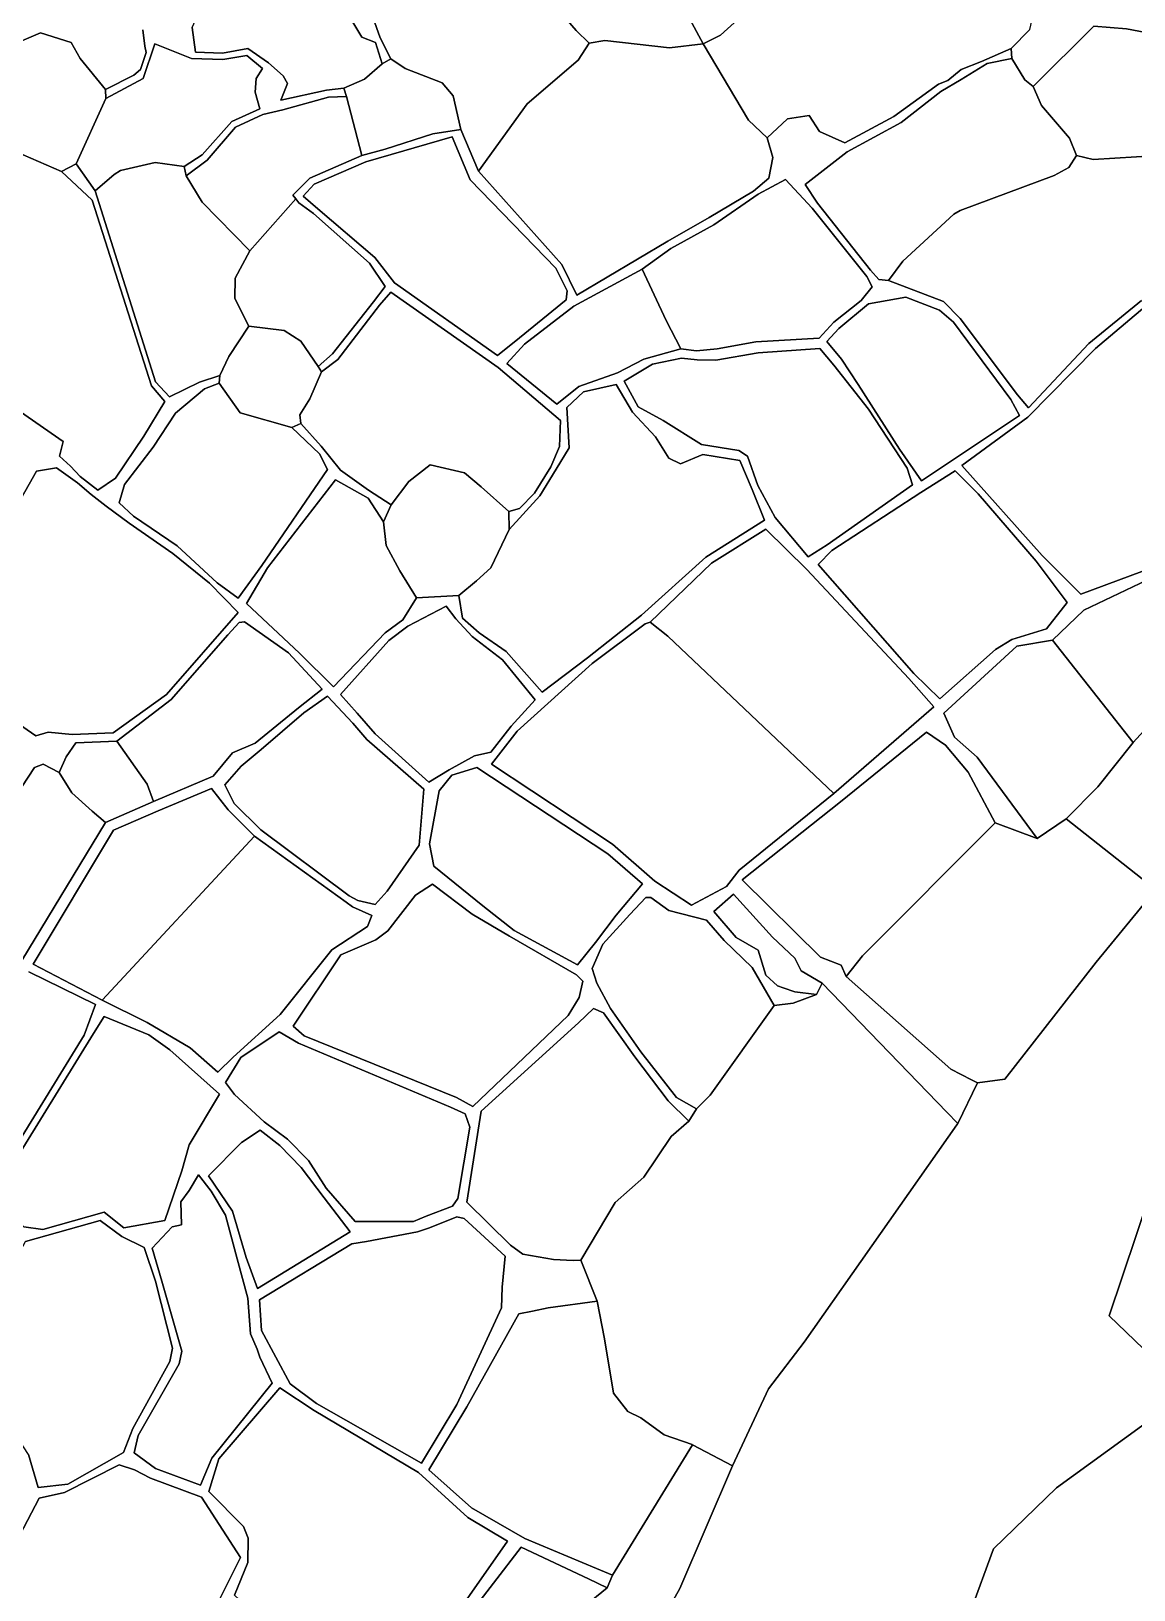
# Model space of a CAD drawing. Extents: x 542555 to 550520, y 1840485 to 1846995.
# Drawn here: x 549194.6 to 549316.4, y 1843750 to 1843922.2 of the extents above; entities that cross this region are included whole.
import ezdxf

# ---------------------------------------------------------------- set-up
doc = ezdxf.new("R2010")
doc.units = 0
doc.layers.add('Level 30', color=7, linetype='Continuous')

msp = doc.modelspace()

# ---------------------------------------------------------------- linework, layer by layer
at = {"layer": 'Level 30'}
for points in [[(549270.74, 1843921.75), (549268.81, 1843920.79), (549264.18, 1843929.4), (549261.6, 1843932.69), (549269.17, 1843939.84), (549279.72, 1843946.84), (549284.21, 1843949.96), (549285.9, 1843945.56), (549287.1, 1843941.56), (549289.96, 1843933.35), (549289.98, 1843932.54), (549290.14, 1843929.7), (549287.52, 1843928.89), (549285.4, 1843929.11), (549272.65, 1843923.45)], [(549249.37, 1843914.14), (549243.99, 1843906.73), (549242.03, 1843911.33), (549241.19, 1843915.04), (549239.97, 1843916.47), (549235.91, 1843918.04), (549234.31, 1843919.12), (549233.13, 1843921.44), (549231.47, 1843926.17), (549231.43, 1843930.56), (549233.99, 1843931.36), (549236.75, 1843932.96), (549238.97, 1843936.01), (549245.48, 1843939.55), (549247.3, 1843937.29), (549250.27, 1843927.42), (549252.63, 1843924.72), (549254.8, 1843922.26), (549256.21, 1843920.85), (549255, 1843918.99)], [(549257.95, 1843921.13), (549256.21, 1843920.85), (549254.8, 1843922.26), (549252.63, 1843924.72), (549254.07, 1843926.49), (549258.26, 1843929.91), (549261.6, 1843932.69), (549264.18, 1843929.4), (549268.81, 1843920.79), (549265.1, 1843920.34)], [(549231.39, 1843916.87), (549229.13, 1843915.89), (549227.21, 1843915.67), (549222.17, 1843914.55), (549222.91, 1843916.39), (549222.44, 1843917.24), (549220.81, 1843918.68), (549218.52, 1843920.25), (549215.72, 1843919.76), (549212.75, 1843919.87), (549212.36, 1843922.58), (549213.54, 1843925.14), (549214.75, 1843926.28), (549217.79, 1843925.52), (549219.77, 1843925.12), (549223.3, 1843926.23), (549226.38, 1843928.41), (549227.87, 1843929.78), (549230.31, 1843930.62), (549230.39, 1843926.1), (549229.17, 1843924.77), (549231.12, 1843921.51), (549232.62, 1843920.93), (549233.37, 1843918.56)], [(549322.66, 1843923.94), (549322.16, 1843921.17), (549315.57, 1843922.44), (549311.94, 1843922.74), (549305.27, 1843916.08), (549304.35, 1843916.79), (549302.91, 1843919.16), (549302.82, 1843920.27), (549304.9, 1843922.36), (549305.31, 1843924.27), (549309.35, 1843925.48), (549323.9, 1843927.67)], [(549202.8, 1843915.74), (549202.84, 1843914.75), (549199.57, 1843907.51), (549197.95, 1843906.69), (549192.85, 1843908.88), (549191.11, 1843910.46), (549189.13, 1843914.4), (549188.9, 1843918.09), (549190.26, 1843919.71), (549195.62, 1843921.98), (549199, 1843920.93), (549200.01, 1843919.14)], [(549322.16, 1843921.17), (549332.14, 1843917.79), (549332.91, 1843917), (549333.99, 1843915.37), (549334.74, 1843912.74), (549333.49, 1843911.77), (549333.39, 1843909.77), (549333, 1843907.51), (549330.85, 1843907.04), (549325.84, 1843908.2), (549319.05, 1843908.46), (549311.89, 1843907.99), (549310.03, 1843908.44), (549309.25, 1843910.35), (549306.19, 1843913.98), (549305.27, 1843916.08), (549311.94, 1843922.74), (549315.57, 1843922.44)], [(549219.45, 1843916.93), (549219.34, 1843915.43), (549219.83, 1843913.61), (549216.75, 1843912.18), (549213.48, 1843908.53), (549211.5, 1843907.21), (549208.28, 1843907.68), (549204.45, 1843906.8), (549203.77, 1843906.34), (549201.68, 1843904.55), (549199.57, 1843907.51), (549202.84, 1843914.75), (549206.97, 1843916.94), (549208.25, 1843920.79), (549212.31, 1843919.16), (549215.77, 1843919.05), (549218.41, 1843919.48), (549220.15, 1843918.04)], [(549275.86, 1843910.38), (549276.51, 1843908.21), (549276.07, 1843905.95), (549274.37, 1843904.5), (549269.47, 1843901.59), (549264.91, 1843898.98), (549254.84, 1843893), (549253.2, 1843896.4), (549243.99, 1843906.73), (549249.37, 1843914.14), (549255, 1843918.99), (549256.21, 1843920.85), (549257.95, 1843921.13), (549265.1, 1843920.34), (549268.81, 1843920.79), (549273.81, 1843912.35)], [(549234.31, 1843919.12), (549235.91, 1843918.04), (549239.97, 1843916.47), (549241.19, 1843915.04), (549242.03, 1843911.33), (549238.96, 1843910.85), (549233.68, 1843909.15), (549231.13, 1843908.46), (549229.41, 1843914.95), (549229.13, 1843915.89), (549231.39, 1843916.87), (549233.37, 1843918.56)], [(549290.87, 1843896.76), (549289.26, 1843894.65), (549288.2, 1843894.76), (549287.29, 1843895.77), (549281.43, 1843903.16), (549280.08, 1843905.25), (549284.73, 1843908.86), (549290.68, 1843912.08), (549295.05, 1843915.53), (549297.32, 1843916.82), (549300.19, 1843918.62), (549302.91, 1843919.16), (549304.35, 1843916.79), (549305.27, 1843916.08), (549306.19, 1843913.98), (549309.25, 1843910.35), (549310.03, 1843908.44), (549309.21, 1843907.11), (549307.56, 1843906.24), (549297.19, 1843902.36), (549296.5, 1843901.96)], [(549229.41, 1843914.95), (549231.13, 1843908.46), (549225.36, 1843905.95), (549223.51, 1843904.05), (549223.82, 1843903.65), (549218.75, 1843897.93), (549213.49, 1843903.3), (549211.71, 1843906.19), (549214.04, 1843907.92), (549217.17, 1843911.58), (549220.17, 1843912.98), (549222.37, 1843913.48), (549227.42, 1843914.87)], [(549246.1, 1843886.36), (549234.71, 1843894.36), (549232.54, 1843897.18), (549226.27, 1843902.56), (549224.65, 1843903.94), (549225.85, 1843905.28), (549231.57, 1843907.73), (549241.08, 1843910.49), (549243.07, 1843905.75), (549252.54, 1843895.99), (549253.8, 1843893.48), (549253.68, 1843892.51), (549248.52, 1843888.31)], [(549234.71, 1843894.36), (549246.1, 1843886.36), (549248.52, 1843888.31), (549253.68, 1843892.51), (549253.8, 1843893.48), (549252.54, 1843895.99), (549243.07, 1843905.75), (549241.08, 1843910.49), (549231.57, 1843907.73), (549225.85, 1843905.28), (549224.65, 1843903.94), (549226.27, 1843902.56), (549232.54, 1843897.18)], [(549211.71, 1843906.19), (549213.49, 1843903.3), (549218.75, 1843897.93), (549217.13, 1843894.88), (549217.08, 1843892.64), (549218.62, 1843889.58), (549216.42, 1843886.25), (549215.42, 1843884.15), (549213.17, 1843883.42), (549209.87, 1843881.77), (549208.33, 1843883.43), (549201.68, 1843904.55), (549203.77, 1843906.34), (549204.45, 1843906.8), (549208.28, 1843907.68), (549211.5, 1843907.21)], [(549283.23, 1843890.04), (549286.26, 1843892.44), (549287.47, 1843893.94), (549286.88, 1843895.09), (549280.83, 1843902.64), (549277.91, 1843905.81), (549274.89, 1843904.19), (549269.99, 1843900.78), (549265.25, 1843898.18), (549262.06, 1843895.88), (549254.52, 1843891.81), (549249.08, 1843887.61), (549247.13, 1843885.48), (549252.66, 1843880.96), (549255.09, 1843882.93), (549259.35, 1843884.44), (549262.24, 1843885.94), (549266.36, 1843887.1), (549268.07, 1843886.85), (549270.34, 1843887.08), (549274.64, 1843887.86), (549281.61, 1843888.28)], [(549286.26, 1843892.44), (549283.23, 1843890.04), (549281.61, 1843888.28), (549274.64, 1843887.86), (549270.34, 1843887.08), (549268.07, 1843886.85), (549266.36, 1843887.1), (549264.74, 1843890.23), (549262.06, 1843895.88), (549265.25, 1843898.18), (549269.99, 1843900.78), (549274.89, 1843904.19), (549277.91, 1843905.81), (549280.83, 1843902.64), (549286.88, 1843895.09), (549287.47, 1843893.94)], [(549232.39, 1843892.27), (549227.88, 1843886.53), (549226.28, 1843885.15), (549224.38, 1843887.93), (549222.55, 1843889.13), (549218.62, 1843889.58), (549217.08, 1843892.64), (549217.13, 1843894.88), (549218.75, 1843897.93), (549223.82, 1843903.65), (549224.14, 1843903.23), (549225.79, 1843902.04), (549231.95, 1843896.56), (549233.7, 1843893.98)], [(549262.06, 1843895.88), (549264.74, 1843890.23), (549266.36, 1843887.1), (549262.24, 1843885.94), (549259.35, 1843884.44), (549255.09, 1843882.93), (549252.66, 1843880.96), (549247.13, 1843885.48), (549249.08, 1843887.61), (549254.52, 1843891.81)], [(549226.67, 1843884.54), (549228.46, 1843885.92), (549233.07, 1843891.92), (549234.33, 1843893.36), (549246.17, 1843885.02), (549253.04, 1843879.16), (549252.95, 1843876.29), (549251.98, 1843874.07), (549250.17, 1843871.14), (549248.51, 1843869.45), (549247.36, 1843869.13), (549244.3, 1843871.84), (549242.46, 1843873.38), (549238.66, 1843874.26), (549236.3, 1843872.43), (549234.35, 1843869.85), (549231.84, 1843871.47), (549228.77, 1843873.7), (549226.62, 1843876.35), (549224.39, 1843878.84), (549224.25, 1843879.79), (549225.38, 1843881.56)], [(549292.91, 1843872.49), (549290.51, 1843876), (549285.91, 1843883.14), (549284.08, 1843885.95), (549282.47, 1843887.89), (549283.79, 1843889.35), (549287.08, 1843892.06), (549291.18, 1843892.78), (549294.91, 1843891.35), (549296.47, 1843890.03), (549302.78, 1843881.49), (549303.75, 1843879.73)], [(549290.51, 1843876), (549292.91, 1843872.49), (549303.75, 1843879.73), (549302.78, 1843881.49), (549296.47, 1843890.03), (549294.91, 1843891.35), (549291.18, 1843892.78), (549287.08, 1843892.06), (549283.79, 1843889.35), (549282.47, 1843887.89), (549284.08, 1843885.95), (549285.91, 1843883.14)], [(549322.83, 1843891.09), (549327.99, 1843885.87), (549336.94, 1843876.89), (549335.87, 1843875.06), (549332.47, 1843870.76), (549329.18, 1843869.68), (549321.41, 1843864.04), (549310.51, 1843859.98), (549306.26, 1843864.26), (549297.39, 1843874.2), (549304.67, 1843879.53), (549312.14, 1843887.12), (549317.57, 1843891.74), (549319.73, 1843892.18)], [(549327.99, 1843885.87), (549322.83, 1843891.09), (549319.73, 1843892.18), (549317.57, 1843891.74), (549312.14, 1843887.12), (549304.67, 1843879.53), (549297.39, 1843874.2), (549306.26, 1843864.26), (549310.51, 1843859.98), (549321.41, 1843864.04), (549329.18, 1843869.68), (549332.47, 1843870.76), (549335.87, 1843875.06), (549336.94, 1843876.89)], [(549226.28, 1843885.15), (549226.67, 1843884.54), (549225.38, 1843881.56), (549224.25, 1843879.79), (549224.39, 1843878.84), (549223.39, 1843878.41), (549217.66, 1843880.01), (549215.34, 1843883.3), (549215.42, 1843884.15), (549216.42, 1843886.25), (549218.62, 1843889.58), (549222.55, 1843889.13), (549224.38, 1843887.93)], [(549283.24, 1843885.29), (549287.06, 1843880.42), (549291.33, 1843873.9), (549291.92, 1843872.06), (549282.52, 1843865.43), (549280.41, 1843864.13), (549276.76, 1843868.45), (549274.85, 1843871.99), (549273.69, 1843875.22), (549272.75, 1843875.87), (549268.61, 1843876.53), (549264.39, 1843879.18), (549261.62, 1843880.68), (549260.08, 1843883.51), (549263.2, 1843885.4), (549266.43, 1843886.06), (549268.13, 1843885.89), (549270.21, 1843885.83), (549274.87, 1843886.66), (549281.71, 1843887.11)], [(549287.06, 1843880.42), (549283.24, 1843885.29), (549281.71, 1843887.11), (549274.87, 1843886.66), (549270.21, 1843885.83), (549268.13, 1843885.89), (549266.43, 1843886.06), (549263.2, 1843885.4), (549260.08, 1843883.51), (549261.62, 1843880.68), (549264.39, 1843879.18), (549268.61, 1843876.53), (549272.75, 1843875.87), (549273.69, 1843875.22), (549274.85, 1843871.99), (549276.76, 1843868.45), (549280.41, 1843864.13), (549282.52, 1843865.43), (549291.92, 1843872.06), (549291.33, 1843873.9)], [(549220.08, 1843863.15), (549217.45, 1843859.55), (549215.13, 1843861.23), (549210.7, 1843865.33), (549205.89, 1843868.59), (549204.3, 1843870.07), (549204.9, 1843872.09), (549208.06, 1843876.24), (549210.55, 1843879.97), (549213.72, 1843882.67), (549215.34, 1843883.3), (549217.66, 1843880.01), (549223.39, 1843878.41), (549226.44, 1843875.49), (549227.32, 1843873.77)], [(549269.11, 1843864.06), (549262, 1843857.66), (549256.05, 1843852.97), (549251.02, 1843849.16), (549247.07, 1843853.67), (549244.06, 1843855.71), (549242.24, 1843857.34), (549241.81, 1843859.84), (549243.76, 1843861.48), (549245.36, 1843862.89), (549247.38, 1843867.15), (549250.76, 1843870.86), (549252.58, 1843873.79), (549254, 1843876.17), (549253.77, 1843880.62), (549255.61, 1843882.35), (549259.2, 1843883.15), (549260.99, 1843880.09), (549263.56, 1843877.37), (549265.03, 1843875), (549266.29, 1843874.37), (549268.78, 1843875.41), (549272.87, 1843874.76), (549274.21, 1843871.56), (549275.57, 1843868.15)], [(549209.54, 1843848.91), (549203.65, 1843844.66), (549199.11, 1843844.5), (549196.48, 1843844.75), (549195.1, 1843844.34), (549192.83, 1843845.91), (549180.43, 1843853.54), (549180.86, 1843854.69), (549193.08, 1843869.85), (549195.17, 1843873.59), (549197.38, 1843873.94), (549199.72, 1843872.29), (549201.23, 1843871.01), (549202.87, 1843869.71), (549205.4, 1843867.83), (549210.24, 1843864.48), (549214.3, 1843861.2), (549217.47, 1843857.98)], [(549203.65, 1843844.66), (549209.54, 1843848.91), (549217.47, 1843857.98), (549214.3, 1843861.2), (549210.24, 1843864.48), (549205.4, 1843867.83), (549202.87, 1843869.71), (549201.23, 1843871.01), (549199.72, 1843872.29), (549197.38, 1843873.94), (549195.17, 1843873.59), (549193.08, 1843869.85), (549180.86, 1843854.69), (549180.43, 1843853.54), (549192.83, 1843845.91), (549195.1, 1843844.34), (549196.48, 1843844.75), (549199.11, 1843844.5)], [(549247.36, 1843869.13), (549247.38, 1843867.15), (549245.36, 1843862.89), (549243.76, 1843861.48), (549241.81, 1843859.84), (549237.16, 1843859.6), (549235.32, 1843862.56), (549233.81, 1843865.36), (549233.52, 1843867.98), (549234.35, 1843869.85), (549236.3, 1843872.43), (549238.66, 1843874.26), (549242.46, 1843873.38), (549244.3, 1843871.84)], [(549309.01, 1843859.07), (549306.73, 1843856.15), (549302.89, 1843855), (549301.11, 1843853.88), (549294.95, 1843848.44), (549292.07, 1843851.23), (549281.52, 1843863.28), (549283.02, 1843864.8), (549292.86, 1843871.21), (549296.63, 1843873.63), (549299.19, 1843871.08), (549305.58, 1843863.63)], [(549306.73, 1843856.15), (549309.01, 1843859.07), (549305.58, 1843863.63), (549299.19, 1843871.08), (549296.63, 1843873.63), (549292.86, 1843871.21), (549283.02, 1843864.8), (549281.52, 1843863.28), (549292.07, 1843851.23), (549294.95, 1843848.44), (549301.11, 1843853.88), (549302.89, 1843855)], [(549237.16, 1843859.6), (549235.65, 1843857.17), (549233.7, 1843855.72), (549227.98, 1843849.77), (549224.24, 1843853.48), (549218.36, 1843858.97), (549220.7, 1843862.91), (549228.22, 1843872.63), (549231.82, 1843870.59), (549233.52, 1843867.98), (549233.81, 1843865.36), (549235.32, 1843862.56)], [(549337.16, 1843857.96), (549332.54, 1843854.99), (549329.38, 1843853.81), (549327.07, 1843853.79), (549319.21, 1843847.66), (549318.28, 1843845.78), (549316.29, 1843843.59), (549307.39, 1843854.92), (549310.85, 1843858.23), (549321.69, 1843863.36), (549329.58, 1843868.36), (549331.35, 1843865.34)], [(549283.24, 1843837.96), (549294.3, 1843847.54), (549291.52, 1843850.68), (549280.26, 1843862.7), (549275.73, 1843867.18), (549269.72, 1843863.41), (549262.94, 1843856.88), (549262.41, 1843856.7), (549256.56, 1843852.32), (549248.26, 1843844.86), (549245.42, 1843841.22), (549258.81, 1843832.38), (549263.47, 1843828.28), (549267.53, 1843825.64), (549271.37, 1843827.7), (549272.77, 1843829.5)], [(549294.3, 1843847.54), (549283.24, 1843837.96), (549264.89, 1843855.35), (549262.94, 1843856.88), (549269.72, 1843863.41), (549275.73, 1843867.18), (549280.26, 1843862.7), (549291.52, 1843850.68)], [(549246.66, 1843852.73), (549250.24, 1843848.33), (549247.61, 1843845.41), (549245.36, 1843842.53), (549243.54, 1843842.13), (549240.76, 1843840.58), (549238.53, 1843839.21), (549232.6, 1843844.55), (549230.58, 1843846.85), (549228.74, 1843848.91), (549234.09, 1843854.88), (549236.19, 1843856.47), (549240.44, 1843858.68), (549241.49, 1843857.28), (549243.29, 1843855.32)], [(549250.24, 1843848.33), (549246.66, 1843852.73), (549243.29, 1843855.32), (549241.49, 1843857.28), (549240.44, 1843858.68), (549236.19, 1843856.47), (549234.09, 1843854.88), (549228.74, 1843848.91), (549230.58, 1843846.85), (549232.6, 1843844.55), (549238.53, 1843839.21), (549240.76, 1843840.58), (549243.54, 1843842.13), (549245.36, 1843842.53), (549247.61, 1843845.41)], [(549224.12, 1843847.44), (549219.34, 1843843.54), (549216.84, 1843842.45), (549214.69, 1843839.9), (549208.11, 1843837.08), (549207.42, 1843839.02), (549204.05, 1843843.74), (549210.07, 1843848.37), (549216.3, 1843855.48), (549217.57, 1843856.86), (549218.16, 1843856.94), (549223.01, 1843853.5), (549226.73, 1843849.5)], [(549262.94, 1843856.88), (549264.89, 1843855.35), (549283.24, 1843837.96), (549272.77, 1843829.5), (549271.37, 1843827.7), (549267.53, 1843825.64), (549263.47, 1843828.28), (549258.81, 1843832.38), (549245.42, 1843841.22), (549248.26, 1843844.86), (549256.56, 1843852.32), (549262.41, 1843856.7)], [(549307.39, 1843854.92), (549316.29, 1843843.59), (549312.39, 1843838.7), (549308.88, 1843835.19), (549305.69, 1843833.02), (549299.08, 1843841.98), (549296.55, 1843844.19), (549295.37, 1843846.85), (549303.44, 1843854.24)], [(549230.12, 1843845.75), (549231.68, 1843843.95), (549237.95, 1843838.44), (549237.44, 1843832.25), (549233.9, 1843827.19), (549232.6, 1843825.73), (549230.66, 1843826.14), (549229.72, 1843826.67), (549219.95, 1843833.97), (549217.02, 1843836.86), (549215.99, 1843838.94), (549217.79, 1843840.98), (549220, 1843842.83), (549224.7, 1843846.88), (549227.32, 1843848.71)], [(549231.68, 1843843.95), (549230.12, 1843845.75), (549227.32, 1843848.71), (549224.7, 1843846.88), (549220, 1843842.83), (549217.79, 1843840.98), (549215.99, 1843838.94), (549217.02, 1843836.86), (549219.95, 1843833.97), (549229.72, 1843826.67), (549230.66, 1843826.14), (549232.6, 1843825.73), (549233.9, 1843827.19), (549237.44, 1843832.25), (549237.95, 1843838.44)], [(549318.97, 1843845.22), (549325.28, 1843838.29), (549326.9589, 1843836.9469), (549327.33, 1843836.65), (549326.08, 1843835.01), (549325.13, 1843832.38), (549318.79, 1843827.37), (549318.0049, 1843827.9896), (549308.88, 1843835.19), (549312.39, 1843838.7), (549316.29, 1843843.59), (549318.28, 1843845.78)], [(549295.56, 1843843.32), (549298.06, 1843840.33), (549301.04, 1843834.75), (549286.42, 1843820.03), (549284.6, 1843817.77), (549284.06, 1843819.02), (549281.77, 1843819.91), (549273.11, 1843828.44), (549283.96, 1843837.05), (549293.48, 1843844.73)], [(549204.05, 1843843.74), (549207.42, 1843839.02), (549208.11, 1843837.08), (549202.79, 1843834.77), (549201.34, 1843836.02), (549199.08, 1843838.04), (549197.67, 1843840.3), (549198.45, 1843842.01), (549199.53, 1843843.56)], [(549197.67, 1843840.3), (549199.08, 1843838.04), (549201.34, 1843836.02), (549202.79, 1843834.77), (549193.58, 1843819.52), (549190.89, 1843820.48), (549186.9, 1843822.97), (549181.12, 1843827.8), (549188.66, 1843833.55), (549190.94, 1843834.94), (549192.53, 1843836.31), (549193.56, 1843838.71), (549194.97, 1843840.83), (549195.91, 1843841.21)], [(549258.27, 1843831.3), (549262.1, 1843828.01), (549259.21, 1843824.53), (549256.93, 1843821.52), (549254.94, 1843819.04), (549247.93, 1843822.83), (549244.49, 1843825.55), (549239.05, 1843829.95), (549238.6, 1843832.42), (549239.64, 1843838.27), (549241.07, 1843839.99), (549243.82, 1843840.85)], [(549262.1, 1843828.01), (549258.27, 1843831.3), (549243.82, 1843840.85), (549241.07, 1843839.99), (549239.64, 1843838.27), (549238.6, 1843832.42), (549239.05, 1843829.95), (549244.49, 1843825.55), (549247.93, 1843822.83), (549254.94, 1843819.04), (549256.93, 1843821.52), (549259.21, 1843824.53)], [(549219.26, 1843833.26), (549202.44, 1843815.14), (549194.82, 1843819.11), (549203.68, 1843833.92), (549208.63, 1843836.06), (549214.5, 1843838.53), (549216.36, 1843836.18)], [(549231.75, 1843823.29), (549232.21, 1843824.5), (549230.07, 1843825.44), (549229.4, 1843825.96), (549219.26, 1843833.26), (549216.36, 1843836.18), (549214.5, 1843838.53), (549208.63, 1843836.06), (549203.68, 1843833.92), (549194.82, 1843819.11), (549202.44, 1843815.14), (549207.39, 1843812.69), (549212.16, 1843809.87), (549215.2, 1843807.2), (549216.89, 1843808.85), (549222.09, 1843813.55), (549227.81, 1843820.71)], [(549308.88, 1843835.19), (549318.0049, 1843827.9896), (549318.79, 1843827.37), (549312.21, 1843819.33), (549302.14, 1843806.41), (549299.09, 1843806), (549298.4533, 1843806.3358), (549296.17, 1843807.54), (549284.6, 1843817.77), (549286.42, 1843820.03), (549301.04, 1843834.75), (549305.69, 1843833.02)], [(549232.21, 1843824.5), (549231.75, 1843823.29), (549227.81, 1843820.71), (549222.09, 1843813.55), (549216.89, 1843808.85), (549215.2, 1843807.2), (549212.16, 1843809.87), (549207.39, 1843812.69), (549202.44, 1843815.14), (549219.26, 1843833.26), (549229.4, 1843825.96), (549230.07, 1843825.44)], [(549247.43, 1843822.22), (549254.82, 1843817.95), (549255.51, 1843817.25), (549255.13, 1843815.44), (549253.91, 1843813.44), (549243.36, 1843803.39), (549241.58, 1843804.4), (549224.76, 1843811.19), (549223.53, 1843812.29), (549228.81, 1843820.14), (549232.66, 1843821.82), (549234, 1843822.82), (549237.03, 1843826.76), (549238.91, 1843827.95), (549243.28, 1843824.64)], [(549254.82, 1843817.95), (549247.43, 1843822.22), (549243.28, 1843824.64), (549238.91, 1843827.95), (549237.03, 1843826.76), (549234, 1843822.82), (549232.66, 1843821.82), (549228.81, 1843820.14), (549223.53, 1843812.29), (549224.76, 1843811.19), (549241.58, 1843804.4), (549243.36, 1843803.39), (549253.91, 1843813.44), (549255.13, 1843815.44), (549255.51, 1843817.25)], [(549279.64, 1843818.4), (549281.95, 1843817.02), (549281.31, 1843815.78), (549278.95, 1843816.07), (549277.64, 1843816.51), (549277.01, 1843816.74), (549275.72, 1843817.91), (549274.88, 1843820.66), (549272.46, 1843822.06), (549270, 1843824.95), (549272.16, 1843826.84), (549276.47, 1843822.1), (549278.94, 1843819.79)], [(549257.73, 1843821.32), (549260.72, 1843824.62), (549262.48, 1843826.49), (549263.02, 1843826.48), (549265.03, 1843825.04), (549269.16, 1843824), (549271.14, 1843821.75), (549274.21, 1843818.77), (549276.65, 1843814.57), (549269.59, 1843804.66), (549268.08, 1843803.14), (549265.86, 1843804.41), (549261.94, 1843809.45), (549258.56, 1843814.21), (549257.08, 1843817.03), (549256.54, 1843818.63)], [(549341.9, 1843820.3), (549350.11, 1843799.91), (549371.16, 1843778.28), (549362.64, 1843769.09), (549349.26, 1843775.28), (549337.54, 1843762.76), (549332.81, 1843764.77), (549320.81, 1843773.29), (549318.36, 1843775.74), (549313.63, 1843780.29), (549321.16, 1843802.61), (549320.12, 1843805.64), (549329.91, 1843818.97), (549335.64, 1843819.15)], [(549281.95, 1843817.02), (549295.7214, 1843802.7706), (549296.93, 1843801.52), (549296.84, 1843801.39), (549279.97, 1843777.38), (549276.04, 1843772.23), (549272.06, 1843763.71), (549267.64, 1843766.03), (549267.5831, 1843766.0498), (549264.5, 1843767.12), (549261.94, 1843769.01), (549260.48, 1843769.72), (549258.92, 1843771.73), (549257.93, 1843777.74), (549257.12, 1843781.89), (549255.31, 1843786.43), (549259.1, 1843792.78), (549262.24, 1843795.6), (549265.26, 1843800.09), (549267.22, 1843801.78), (549268.08, 1843803.14), (549269.59, 1843804.66), (549276.65, 1843814.57), (549278.74, 1843814.81), (549281.31, 1843815.78)], [(549215.41, 1843804.76), (549212.05, 1843799.16), (549211.23, 1843796.28), (549209.37, 1843790.81), (549204.82, 1843789.99), (549202.64, 1843791.74), (549195.9, 1843789.81), (549193.8, 1843790.12), (549191.13, 1843792.82), (549192.03, 1843796.11), (549201.46, 1843811.45), (549202.66, 1843813.34), (549207.58, 1843811.32), (549209.91, 1843809.65)], [(549212.05, 1843799.16), (549215.41, 1843804.76), (549209.91, 1843809.65), (549207.58, 1843811.32), (549202.66, 1843813.34), (549201.46, 1843811.45), (549192.03, 1843796.11), (549191.13, 1843792.82), (549193.8, 1843790.12), (549195.9, 1843789.81), (549202.64, 1843791.74), (549204.82, 1843789.99), (549209.37, 1843790.81), (549211.23, 1843796.28)], [(549264.94, 1843804.03), (549267.22, 1843801.78), (549265.26, 1843800.09), (549262.24, 1843795.6), (549259.1, 1843792.78), (549255.31, 1843786.43), (549254.46, 1843786.38), (549252.29, 1843786.49), (549248.88, 1843787.08), (549247.53, 1843788.09), (549242.7, 1843792.84), (549244.28, 1843802.87), (549255.05, 1843812.66), (549256.7, 1843814.21), (549257.82, 1843813.74), (549261.27, 1843808.88)], [(549242.53, 1843802.6), (549243.05, 1843801.13), (549241.71, 1843793.24), (549241.13, 1843792.38), (549238.22, 1843791.28), (549236.81, 1843790.68), (549230.36, 1843790.69), (549227.16, 1843794.38), (549225.22, 1843797.44), (549222.91, 1843799.78), (549220.34, 1843801.72), (549217.04, 1843804.74), (549216.06, 1843806.05), (549217.75, 1843808.8), (549221.98, 1843811.64), (549224.13, 1843810.38), (549240.9, 1843803.32)], [(549243.05, 1843801.13), (549242.53, 1843802.6), (549240.9, 1843803.32), (549224.13, 1843810.38), (549221.98, 1843811.64), (549217.75, 1843808.8), (549216.06, 1843806.05), (549217.04, 1843804.74), (549220.34, 1843801.72), (549222.91, 1843799.78), (549225.22, 1843797.44), (549227.16, 1843794.38), (549230.36, 1843790.69), (549236.81, 1843790.68), (549238.22, 1843791.28), (549241.13, 1843792.38), (549241.71, 1843793.24)], [(549226.94, 1843793.33), (549229.83, 1843789.56), (549219.58, 1843783.28), (549218.35, 1843786.72), (549216.82, 1843791.84), (549214.18, 1843795.73), (549217.83, 1843799.41), (549219.9, 1843800.78), (549222.07, 1843799.11), (549224.43, 1843796.65)], [(549229.83, 1843789.56), (549226.94, 1843793.33), (549224.43, 1843796.65), (549222.07, 1843799.11), (549219.9, 1843800.78), (549217.83, 1843799.41), (549214.18, 1843795.73), (549216.82, 1843791.84), (549218.35, 1843786.72), (549219.58, 1843783.28)], [(549213.31, 1843761.57), (549208.32, 1843763.43), (549205.97, 1843765.14), (549206.4, 1843767.05), (549210.93, 1843774.98), (549211.24, 1843776.39), (549209.03, 1843784.1), (549207.97, 1843787.74), (549210.18, 1843790.12), (549211.18, 1843790.32), (549211.12, 1843792.86), (549212.05, 1843794.12), (549213.06, 1843795.85), (549214.49, 1843794.05), (549216.04, 1843791.39), (549217.33, 1843786.58), (549218.52, 1843782.24), (549218.83, 1843778.28), (549219.56, 1843776.6), (549219.83, 1843775.7), (549221.21, 1843772.83), (549214.56, 1843764.56)], [(549208.32, 1843763.43), (549213.31, 1843761.57), (549214.56, 1843764.56), (549221.21, 1843772.83), (549219.83, 1843775.7), (549219.56, 1843776.6), (549218.83, 1843778.28), (549218.52, 1843782.24), (549217.33, 1843786.58), (549216.04, 1843791.39), (549214.49, 1843794.05), (549213.06, 1843795.85), (549212.05, 1843794.12), (549211.12, 1843792.86), (549211.18, 1843790.32), (549210.18, 1843790.12), (549207.97, 1843787.74), (549209.03, 1843784.1), (549211.24, 1843776.39), (549210.93, 1843774.98), (549206.4, 1843767.05), (549205.97, 1843765.14)], [(549210.21, 1843776.7), (549209.9, 1843775.25), (549205.82, 1843767.82), (549204.79, 1843765.2), (549198.64, 1843761.67), (549195.37, 1843761.32), (549194.31, 1843764.95), (549193.21, 1843766.65), (549187.15, 1843768.1), (549187.06, 1843771.66), (549188.98, 1843775.89), (549190.97, 1843783.99), (549192.97, 1843786.64), (549193.95, 1843788.5), (549202.23, 1843790.82), (549204.59, 1843789.05), (549207.08, 1843787.81), (549208.33, 1843784.11)], [(549238.58, 1843790.01), (549241.62, 1843791.22), (549242.43, 1843791.04), (549246.94, 1843786.88), (549246.6, 1843783.45), (549246.52, 1843781.16), (549241.59, 1843770.5), (549237.71, 1843764), (549226.1, 1843770.61), (549223.2, 1843772.78), (549220.04, 1843778.67), (549219.81, 1843782.05), (549230, 1843788.23), (549231.64, 1843788.5), (549237.27, 1843789.54)], [(549241.62, 1843791.22), (549238.58, 1843790.01), (549237.27, 1843789.54), (549231.64, 1843788.5), (549230, 1843788.23), (549219.81, 1843782.05), (549220.04, 1843778.67), (549223.2, 1843772.78), (549226.1, 1843770.61), (549237.71, 1843764), (549241.59, 1843770.5), (549246.52, 1843781.16), (549246.6, 1843783.45), (549246.94, 1843786.88), (549242.43, 1843791.04)], [(549257.12, 1843781.89), (549257.93, 1843777.74), (549258.92, 1843771.73), (549260.48, 1843769.72), (549261.94, 1843769.01), (549264.5, 1843767.12), (549267.5831, 1843766.0498), (549267.64, 1843766.03), (549258.78, 1843751.62), (549257.0206, 1843752.3569), (549249.11, 1843755.67), (549243.22, 1843759.08), (549238.53, 1843763.28), (549242.69, 1843770.22), (549248.45, 1843780.49), (549249.97, 1843780.79), (549251.68, 1843781.15)], [(549247.21, 1843755.38), (549238.54, 1843743.03), (549237.21, 1843740.97), (549227.68, 1843745.95), (549223.69, 1843747.42), (549218.17, 1843748.41), (549217.04, 1843749.42), (549218.52, 1843753.03), (549218.55, 1843755.73), (549218.03, 1843757.01), (549214.23, 1843760.87), (549215.31, 1843764.47), (549222.07, 1843772.33), (549225.84, 1843769.81), (549237.38, 1843762.96), (549242.83, 1843758.01)], [(549346.44, 1843753.2), (549349.11, 1843749.41), (549336.78, 1843724.41), (549332.04, 1843725.07), (549327.57, 1843724.91), (549293.05, 1843737.18), (549298.33, 1843747.63), (549300.87, 1843754.55), (549307.84, 1843761.28), (549319.1, 1843769.46), (549338.26, 1843759.04)], [(549206.02, 1843763.26), (549207.79, 1843762.35), (549213.42, 1843760.25), (549217.73, 1843753.59), (549215.37, 1843748.88), (549210.19, 1843748.5), (549197.07, 1843745.35), (549192.64, 1843748.13), (549191.63, 1843752.73), (549195.48, 1843760.13), (549198.28, 1843760.78), (549204.3, 1843763.83)], [(549248.71, 1843754.74), (549256.1308, 1843751.2171), (549258.21, 1843750.23), (549255.68, 1843748.18), (549255.28, 1843741.45), (549250.8, 1843733.83), (549244.9, 1843724.19), (549242.12, 1843725.81), (549239.7255, 1843727.3094), (549237.84, 1843728.49), (549240.52, 1843732.98), (549242.38, 1843737.45), (549241.18, 1843739.41), (549238.54, 1843740.63), (549239.53, 1843742.8)]]:
    msp.add_lwpolyline(points, close=True, dxfattribs=at)
for points in [[(549231.47, 1843926.17), (549233.13, 1843921.44), (549234.31, 1843919.12), (549233.37, 1843918.56), (549232.62, 1843920.93), (549231.12, 1843921.51), (549229.17, 1843924.77)], [(549304.9, 1843922.36), (549302.82, 1843920.27), (549299.53, 1843918.84), (549297.32, 1843917.96), (549295.82, 1843916.71), (549294.79, 1843916.32), (549289.87, 1843912.75), (549284.45, 1843909.84), (549281.67, 1843911.11), (549280.51, 1843912.85), (549278.13, 1843912.51), (549275.86, 1843910.38), (549273.81, 1843912.35), (549268.81, 1843920.79), (549270.74, 1843921.75), (549272.65, 1843923.45)], [(549206.93, 1843922.31), (549207.15, 1843920.52), (549207.31, 1843919.81), (549206.66, 1843917.93), (549205.95, 1843917.3), (549202.8, 1843915.74), (549200.01, 1843919.14), (549199, 1843920.93), (549195.62, 1843921.98), (549190.26, 1843919.71), (549188.4, 1843921.37), (549187.44, 1843921.5), (549186.39, 1843921.1), (549181.92, 1843922.52)], [(549212.36, 1843922.58), (549212.75, 1843919.87), (549215.72, 1843919.76), (549218.52, 1843920.25), (549220.81, 1843918.68), (549222.44, 1843917.24), (549222.91, 1843916.39), (549222.17, 1843914.55), (549227.21, 1843915.67), (549229.13, 1843915.89), (549229.41, 1843914.95), (549227.42, 1843914.87), (549222.37, 1843913.48), (549220.17, 1843912.98), (549217.17, 1843911.58), (549214.04, 1843907.92), (549211.71, 1843906.19), (549211.5, 1843907.21), (549213.48, 1843908.53), (549216.75, 1843912.18), (549219.83, 1843913.61), (549219.34, 1843915.43), (549219.45, 1843916.93), (549220.15, 1843918.04), (549218.41, 1843919.48), (549215.77, 1843919.05), (549212.31, 1843919.16), (549208.25, 1843920.79), (549206.97, 1843916.94), (549202.84, 1843914.75), (549202.8, 1843915.74), (549205.95, 1843917.3), (549206.66, 1843917.93), (549207.31, 1843919.81), (549207.15, 1843920.52), (549206.93, 1843922.31)], [(549193.42, 1843880.13), (549198.14, 1843876.86), (549197.71, 1843875.23), (549198.94, 1843874.11), (549200.01, 1843873), (549201.97, 1843871.49), (549203.91, 1843872.82), (549207.05, 1843877.45), (549209.37, 1843881.27), (549207.89, 1843882.99), (549201.33, 1843903.51), (549197.95, 1843906.69), (549199.57, 1843907.51), (549201.68, 1843904.55), (549208.33, 1843883.43), (549209.87, 1843881.77), (549213.17, 1843883.42), (549215.42, 1843884.15), (549215.34, 1843883.3), (549213.72, 1843882.67), (549210.55, 1843879.97), (549208.06, 1843876.24), (549204.9, 1843872.09), (549204.3, 1843870.07), (549205.89, 1843868.59), (549210.7, 1843865.33), (549215.13, 1843861.23), (549217.45, 1843859.55), (549220.08, 1843863.15), (549227.32, 1843873.77), (549226.44, 1843875.49), (549223.39, 1843878.41), (549224.39, 1843878.84), (549226.62, 1843876.35), (549228.77, 1843873.7), (549231.84, 1843871.47), (549234.35, 1843869.85), (549233.52, 1843867.98), (549231.82, 1843870.59), (549228.22, 1843872.63), (549220.7, 1843862.91), (549218.36, 1843858.97), (549224.24, 1843853.48), (549227.98, 1843849.77), (549233.7, 1843855.72), (549235.65, 1843857.17), (549237.16, 1843859.6), (549241.81, 1843859.84), (549242.24, 1843857.34), (549244.06, 1843855.71), (549247.07, 1843853.67), (549251.02, 1843849.16), (549256.05, 1843852.97), (549262, 1843857.66), (549269.11, 1843864.06), (549275.57, 1843868.15), (549274.21, 1843871.56), (549272.87, 1843874.76), (549268.78, 1843875.41), (549266.29, 1843874.37), (549265.03, 1843875), (549263.56, 1843877.37), (549260.99, 1843880.09), (549259.2, 1843883.15), (549255.61, 1843882.35), (549253.77, 1843880.62), (549254, 1843876.17), (549252.58, 1843873.79), (549250.76, 1843870.86), (549247.38, 1843867.15), (549247.36, 1843869.13), (549248.51, 1843869.45), (549250.17, 1843871.14), (549251.98, 1843874.07), (549252.95, 1843876.29), (549253.04, 1843879.16), (549246.17, 1843885.02), (549234.33, 1843893.36), (549233.07, 1843891.92), (549228.46, 1843885.92), (549226.67, 1843884.54), (549226.28, 1843885.15), (549227.88, 1843886.53), (549232.39, 1843892.27), (549233.7, 1843893.98), (549231.95, 1843896.56), (549225.79, 1843902.04), (549224.14, 1843903.23), (549223.82, 1843903.65), (549223.51, 1843904.05), (549225.36, 1843905.95), (549231.13, 1843908.46), (549233.68, 1843909.15), (549238.96, 1843910.85), (549242.03, 1843911.33), (549243.99, 1843906.73), (549253.2, 1843896.4), (549254.84, 1843893), (549264.91, 1843898.98), (549269.47, 1843901.59), (549274.37, 1843904.5), (549276.07, 1843905.95), (549276.51, 1843908.21), (549275.86, 1843910.38), (549278.13, 1843912.51), (549280.51, 1843912.85), (549281.67, 1843911.11), (549284.45, 1843909.84), (549289.87, 1843912.75), (549294.79, 1843916.32), (549295.82, 1843916.71), (549297.32, 1843917.96), (549299.53, 1843918.84), (549302.82, 1843920.27), (549302.91, 1843919.16), (549300.19, 1843918.62), (549297.32, 1843916.82), (549295.05, 1843915.53), (549290.68, 1843912.08), (549284.73, 1843908.86), (549280.08, 1843905.25), (549281.43, 1843903.16), (549287.29, 1843895.77), (549288.2, 1843894.76), (549289.26, 1843894.65), (549295.36, 1843892.3), (549297.18, 1843890.44), (549303.51, 1843881.99), (549304.75, 1843880.56), (549311.4, 1843887.69), (549317.23, 1843892.43)], [(549192.85, 1843908.88), (549197.95, 1843906.69), (549201.33, 1843903.51), (549207.89, 1843882.99), (549209.37, 1843881.27), (549207.05, 1843877.45), (549203.91, 1843872.82), (549201.97, 1843871.49), (549200.01, 1843873), (549198.94, 1843874.11), (549197.71, 1843875.23), (549198.14, 1843876.86), (549193.42, 1843880.13)], [(549317.23, 1843892.43), (549311.4, 1843887.69), (549304.75, 1843880.56), (549303.51, 1843881.99), (549297.18, 1843890.44), (549295.36, 1843892.3), (549289.26, 1843894.65), (549290.87, 1843896.76), (549296.5, 1843901.96), (549297.19, 1843902.36), (549307.56, 1843906.24), (549309.21, 1843907.11), (549310.03, 1843908.44), (549311.89, 1843907.99), (549319.05, 1843908.46)], [(549321.69, 1843863.36), (549310.85, 1843858.23), (549307.39, 1843854.92), (549303.44, 1843854.24), (549295.37, 1843846.85), (549296.55, 1843844.19), (549299.08, 1843841.98), (549305.69, 1843833.02), (549301.04, 1843834.75), (549298.06, 1843840.33), (549295.56, 1843843.32), (549293.48, 1843844.73), (549283.96, 1843837.05), (549273.11, 1843828.44), (549281.77, 1843819.91), (549284.06, 1843819.02), (549284.6, 1843817.77), (549296.17, 1843807.54), (549298.4533, 1843806.3358), (549299.09, 1843806), (549296.93, 1843801.52), (549295.7214, 1843802.7706), (549281.95, 1843817.02), (549279.64, 1843818.4), (549278.94, 1843819.79), (549276.47, 1843822.1), (549272.16, 1843826.84), (549270, 1843824.95), (549272.46, 1843822.06), (549274.88, 1843820.66), (549275.72, 1843817.91), (549277.01, 1843816.74), (549277.64, 1843816.51), (549278.95, 1843816.07), (549281.31, 1843815.78), (549278.74, 1843814.81), (549276.65, 1843814.57), (549274.21, 1843818.77), (549271.14, 1843821.75), (549269.16, 1843824), (549265.03, 1843825.04), (549263.02, 1843826.48), (549262.48, 1843826.49), (549260.72, 1843824.62), (549257.73, 1843821.32), (549256.54, 1843818.63), (549257.08, 1843817.03), (549258.56, 1843814.21), (549261.94, 1843809.45), (549265.86, 1843804.41), (549268.08, 1843803.14), (549267.22, 1843801.78), (549264.94, 1843804.03), (549261.27, 1843808.88), (549257.82, 1843813.74), (549256.7, 1843814.21), (549255.05, 1843812.66), (549244.28, 1843802.87), (549242.7, 1843792.84), (549247.53, 1843788.09), (549248.88, 1843787.08), (549252.29, 1843786.49), (549254.46, 1843786.38), (549255.31, 1843786.43), (549257.12, 1843781.89), (549251.68, 1843781.15), (549249.97, 1843780.79), (549248.45, 1843780.49), (549242.69, 1843770.22), (549238.53, 1843763.28), (549243.22, 1843759.08), (549249.11, 1843755.67), (549257.0206, 1843752.3569), (549258.78, 1843751.62), (549258.21, 1843750.23), (549256.1308, 1843751.2171), (549248.71, 1843754.74), (549239.53, 1843742.8)], [(549193.58, 1843819.52), (549202.79, 1843834.77), (549208.11, 1843837.08), (549214.69, 1843839.9), (549216.84, 1843842.45), (549219.34, 1843843.54), (549224.12, 1843847.44), (549226.73, 1843849.5), (549223.01, 1843853.5), (549218.16, 1843856.94), (549217.57, 1843856.86), (549216.3, 1843855.48), (549210.07, 1843848.37), (549204.05, 1843843.74), (549199.53, 1843843.56), (549198.45, 1843842.01), (549197.67, 1843840.3), (549195.91, 1843841.21), (549194.97, 1843840.83), (549193.56, 1843838.71)], [(549319.1, 1843769.46), (549307.84, 1843761.28), (549300.87, 1843754.55), (549298.33, 1843747.63), (549293.05, 1843737.18), (549291.42, 1843736.22), (549288.69, 1843700.13), (549272.22, 1843705.72), (549271.31, 1843707.98), (549265.43, 1843710.23), (549260.11, 1843712.86), (549247.76, 1843717.13), (549266.25, 1843750.17), (549272.06, 1843763.71), (549276.04, 1843772.23), (549279.97, 1843777.38), (549296.84, 1843801.39), (549296.93, 1843801.52), (549299.09, 1843806), (549302.14, 1843806.41), (549312.21, 1843819.33), (549318.79, 1843827.37)], [(549194.33, 1843818.28), (549201.69, 1843814.65), (549200.44, 1843811.29), (549191.33, 1843796.41)], [(549191.33, 1843796.41), (549200.44, 1843811.29), (549201.69, 1843814.65), (549194.33, 1843818.28)], [(549321.16, 1843802.61), (549313.63, 1843780.29), (549318.36, 1843775.74)], [(549194.31, 1843764.95), (549195.37, 1843761.32), (549198.64, 1843761.67), (549204.79, 1843765.2), (549205.82, 1843767.82), (549209.9, 1843775.25), (549210.21, 1843776.7), (549208.33, 1843784.11), (549207.08, 1843787.81), (549204.59, 1843789.05), (549202.23, 1843790.82), (549193.95, 1843788.5)], [(549238.54, 1843743.03), (549247.21, 1843755.38), (549242.83, 1843758.01), (549237.38, 1843762.96), (549225.84, 1843769.81), (549222.07, 1843772.33), (549215.31, 1843764.47), (549214.23, 1843760.87), (549218.03, 1843757.01), (549218.55, 1843755.73), (549218.52, 1843753.03), (549217.04, 1843749.42)], [(549215.37, 1843748.88), (549217.73, 1843753.59), (549213.42, 1843760.25), (549207.79, 1843762.35), (549206.02, 1843763.26), (549204.3, 1843763.83), (549198.28, 1843760.78), (549195.48, 1843760.13), (549191.63, 1843752.73), (549181.78, 1843751.98), (549178.69, 1843754.82), (549178.57, 1843760.62), (549178.62, 1843762.44), (549172.51, 1843763.8), (549168.24, 1843763.8), (549158.37, 1843764.23), (549154.93, 1843765.91), (549153.09, 1843762.8), (549153.24, 1843760.65), (549154.42, 1843756.11), (549159.63, 1843747.92)], [(549255.68, 1843748.18), (549258.21, 1843750.23), (549258.78, 1843751.62), (549267.64, 1843766.03), (549272.06, 1843763.71), (549266.25, 1843750.17), (549247.76, 1843717.13)]]:
    msp.add_lwpolyline(points, dxfattribs=at)

doc.saveas('drawing.dxf')
